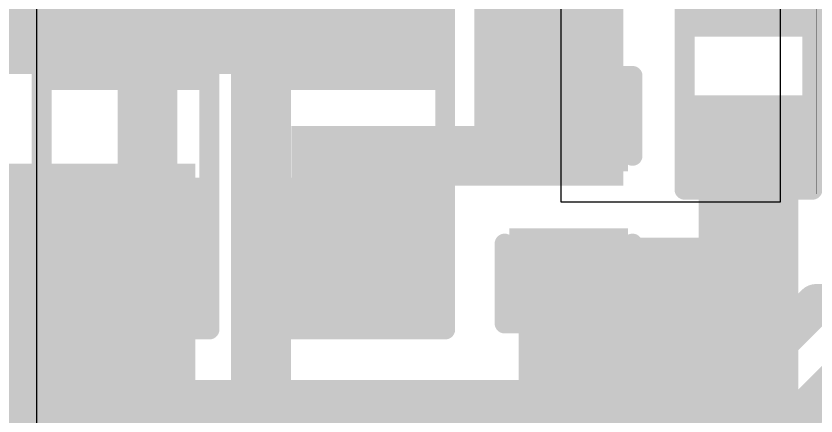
# Model space of a CAD drawing. Header units: inches. Extents: x -3 to 5437, y -3 to 5435.
# Drawn here: x 53.35 to 58.43, y 11.4 to 13.95 of the extents above; entities that cross this region are included whole.
import ezdxf

# ---------------------------------------------------------------- set-up
doc = ezdxf.new("R2010")
doc.units = ezdxf.units.IN
for name, color, linetype in [('Bottom Layer', 5, 'Continuous'), ('Top Layer', 1, 'Continuous'), ('Top Overlay', 2, 'Continuous'), ('Top Paste', 8, 'Continuous'), ('Top Solder', 216, 'Continuous')]:
    doc.layers.add(name, color=color, linetype=linetype)

# ---------------------------------------------------------------- blocks, each defined once
blk = doc.blocks.new('RES_0603_149')
at = {"layer": 'Top Layer'}
for points in [[(-0.381, 0.4445), (-0.381, -0.4445), (-1.143, -0.4445), (-1.143, 0.4445)], [(1.143, 0.4445), (1.143, -0.4445), (0.381, -0.4445), (0.381, 0.4445)]]:
    blk.add_hatch(color=1, dxfattribs=at).paths.add_polyline_path(points)
at = {"layer": 'Top Paste'}
for points in [[(-0.381, 0.4445), (-0.381, -0.4445), (-1.143, -0.4445), (-1.143, 0.4445)], [(1.143, 0.4445), (1.143, -0.4445), (0.381, -0.4445), (0.381, 0.4445)]]:
    blk.add_hatch(color=8, dxfattribs=at).paths.add_polyline_path(points)
at = {"layer": 'Top Solder'}
for points in [[(-0.2794, 0.5461), (-0.2794, -0.5461), (-1.2446, -0.5461), (-1.2446, 0.5461)], [(1.2446, 0.5461), (1.2446, -0.5461), (0.2794, -0.5461), (0.2794, 0.5461)]]:
    blk.add_hatch(color=216, dxfattribs=at).paths.add_polyline_path(points)
at = {"layer": 'Top Overlay'}
for points in [[(1.2446, 0.5334, 0.127, 0.127, 0), (-1.2446, 0.5334, 0.127, 0.127, 0)], [(-1.2446, -0.5334, 0.127, 0.127, 0), (-1.2446, 0.5334, 0.127, 0.127, 0)], [(1.2446, -0.5334, 0.127, 0.127, 0), (1.2446, 0.5334, 0.127, 0.127, 0)], [(1.2446, -0.5334, 0.127, 0.127, 0), (-1.2446, -0.5334, 0.127, 0.127, 0)]]:
    blk.add_lwpolyline(points, format="xyseb", dxfattribs=at)
for points in [[(-1.27635, 0.5334, 0.0635, 0.0635, 1), (-1.21285, 0.5334, 0.0635, 0.0635, 1)], [(-1.27635, 0.5334, 0.0635, 0.0635, 1), (-1.21285, 0.5334, 0.0635, 0.0635, 1)], [(1.21285, 0.5334, 0.0635, 0.0635, 1), (1.27635, 0.5334, 0.0635, 0.0635, 1)], [(1.21285, 0.5334, 0.0635, 0.0635, 1), (1.27635, 0.5334, 0.0635, 0.0635, 1)], [(-1.27635, -0.5334, 0.0635, 0.0635, 1), (-1.21285, -0.5334, 0.0635, 0.0635, 1)], [(-1.27635, -0.5334, 0.0635, 0.0635, 1), (-1.21285, -0.5334, 0.0635, 0.0635, 1)], [(1.21285, -0.5334, 0.0635, 0.0635, 1), (1.27635, -0.5334, 0.0635, 0.0635, 1)], [(1.21285, -0.5334, 0.0635, 0.0635, 1), (1.27635, -0.5334, 0.0635, 0.0635, 1)]]:
    blk.add_lwpolyline(points, format="xyseb", close=True, dxfattribs=at)
blk = doc.blocks.new('RES_0603_150')
at = {"layer": 'Top Layer'}
for points in [[(-0.381, 0.4445), (-0.381, -0.4445), (-1.143, -0.4445), (-1.143, 0.4445)], [(1.143, 0.4445), (1.143, -0.4445), (0.381, -0.4445), (0.381, 0.4445)]]:
    blk.add_hatch(color=1, dxfattribs=at).paths.add_polyline_path(points)
at = {"layer": 'Top Paste'}
for points in [[(-0.381, 0.4445), (-0.381, -0.4445), (-1.143, -0.4445), (-1.143, 0.4445)], [(1.143, 0.4445), (1.143, -0.4445), (0.381, -0.4445), (0.381, 0.4445)]]:
    blk.add_hatch(color=8, dxfattribs=at).paths.add_polyline_path(points)
at = {"layer": 'Top Solder'}
for points in [[(-0.2794, 0.5461), (-0.2794, -0.5461), (-1.2446, -0.5461), (-1.2446, 0.5461)], [(1.2446, 0.5461), (1.2446, -0.5461), (0.2794, -0.5461), (0.2794, 0.5461)]]:
    blk.add_hatch(color=216, dxfattribs=at).paths.add_polyline_path(points)
at = {"layer": 'Top Overlay'}
for points in [[(-1.2446, -0.5334, 0.127, 0.127, 0), (-1.2446, 0.5334, 0.127, 0.127, 0)], [(1.2446, 0.5334, 0.127, 0.127, 0), (-1.2446, 0.5334, 0.127, 0.127, 0)], [(1.2446, -0.5334, 0.127, 0.127, 0), (1.2446, 0.5334, 0.127, 0.127, 0)], [(1.2446, -0.5334, 0.127, 0.127, 0), (-1.2446, -0.5334, 0.127, 0.127, 0)]]:
    blk.add_lwpolyline(points, format="xyseb", dxfattribs=at)
for points in [[(-1.27635, 0.5334, 0.0635, 0.0635, 1), (-1.21285, 0.5334, 0.0635, 0.0635, 1)], [(-1.27635, 0.5334, 0.0635, 0.0635, 1), (-1.21285, 0.5334, 0.0635, 0.0635, 1)], [(1.21285, 0.5334, 0.0635, 0.0635, 1), (1.27635, 0.5334, 0.0635, 0.0635, 1)], [(1.21285, 0.5334, 0.0635, 0.0635, 1), (1.27635, 0.5334, 0.0635, 0.0635, 1)], [(-1.27635, -0.5334, 0.0635, 0.0635, 1), (-1.21285, -0.5334, 0.0635, 0.0635, 1)], [(-1.27635, -0.5334, 0.0635, 0.0635, 1), (-1.21285, -0.5334, 0.0635, 0.0635, 1)], [(1.21285, -0.5334, 0.0635, 0.0635, 1), (1.27635, -0.5334, 0.0635, 0.0635, 1)], [(1.21285, -0.5334, 0.0635, 0.0635, 1), (1.27635, -0.5334, 0.0635, 0.0635, 1)]]:
    blk.add_lwpolyline(points, format="xyseb", close=True, dxfattribs=at)
blk = doc.blocks.new('C__0402_156')
at = {"layer": 'Top Layer'}
for points in [[(-0.6985, -0.3175), (-0.6985, 0.3175), (-0.2413, 0.3175), (-0.2413, -0.3175)], [(0.2413, -0.3175), (0.2413, 0.3175), (0.6985, 0.3175), (0.6985, -0.3175)]]:
    blk.add_hatch(color=1, dxfattribs=at).paths.add_polyline_path(points)
at = {"layer": 'Top Paste'}
for points in [[(-0.6985, -0.3175), (-0.6985, 0.3175), (-0.2413, 0.3175), (-0.2413, -0.3175)], [(0.2413, -0.3175), (0.2413, 0.3175), (0.6985, 0.3175), (0.6985, -0.3175)]]:
    blk.add_hatch(color=8, dxfattribs=at).paths.add_polyline_path(points)
at = {"layer": 'Top Solder'}
for points in [[(-0.7585, -0.3775), (-0.7585, 0.3775), (-0.1813, 0.3775), (-0.1813, -0.3775)], [(0.1813, -0.3775), (0.1813, 0.3775), (0.7585, 0.3775), (0.7585, -0.3775)]]:
    blk.add_hatch(color=216, dxfattribs=at).paths.add_polyline_path(points)
at = {"layer": 'Top Overlay'}
for points in [[(-0.7874, 0.4064, 0.127, 0.127, 0), (-0.2794, 0.4064, 0.127, 0.127, 0)], [(-0.7874, 0.4064, 0.127, 0.127, 0), (-0.7874, -0.4064, 0.127, 0.127, 0)], [(0.2794, 0.4064, 0.127, 0.127, 0), (0.7874, 0.4064, 0.127, 0.127, 0)], [(0.7874, 0.4064, 0.127, 0.127, 0), (0.7874, -0.4064, 0.127, 0.127, 0)], [(-0.7874, -0.4064, 0.127, 0.127, 0), (-0.2794, -0.4064, 0.127, 0.127, 0)], [(0.2794, -0.4064, 0.127, 0.127, 0), (0.7874, -0.4064, 0.127, 0.127, 0)]]:
    blk.add_lwpolyline(points, format="xyseb", dxfattribs=at)
for points in [[(-0.8191, 0.4064, 0.0635, 0.0635, 1), (-0.7556, 0.4064, 0.0635, 0.0635, 1)], [(-0.8191, 0.4064, 0.0635, 0.0635, 1), (-0.7556, 0.4064, 0.0635, 0.0635, 1)], [(-0.3111, 0.4064, 0.0635, 0.0635, 1), (-0.2477, 0.4064, 0.0635, 0.0635, 1)], [(0.2477, 0.4064, 0.0635, 0.0635, 1), (0.3111, 0.4064, 0.0635, 0.0635, 1)], [(0.7556, 0.4064, 0.0635, 0.0635, 1), (0.8191, 0.4064, 0.0635, 0.0635, 1)], [(0.7556, 0.4064, 0.0635, 0.0635, 1), (0.8191, 0.4064, 0.0635, 0.0635, 1)], [(-0.8191, -0.4064, 0.0635, 0.0635, 1), (-0.7556, -0.4064, 0.0635, 0.0635, 1)], [(-0.8191, -0.4064, 0.0635, 0.0635, 1), (-0.7556, -0.4064, 0.0635, 0.0635, 1)], [(-0.3111, -0.4064, 0.0635, 0.0635, 1), (-0.2477, -0.4064, 0.0635, 0.0635, 1)], [(0.2477, -0.4064, 0.0635, 0.0635, 1), (0.3111, -0.4064, 0.0635, 0.0635, 1)], [(0.7556, -0.4064, 0.0635, 0.0635, 1), (0.8191, -0.4064, 0.0635, 0.0635, 1)], [(0.7556, -0.4064, 0.0635, 0.0635, 1), (0.8191, -0.4064, 0.0635, 0.0635, 1)]]:
    blk.add_lwpolyline(points, format="xyseb", close=True, dxfattribs=at)
blk = doc.blocks.new('R___0402_182')
at = {"layer": 'Top Layer'}
for points in [[(-0.6985, -0.3175), (-0.6985, 0.3175), (-0.2413, 0.3175), (-0.2413, -0.3175)], [(0.2413, -0.3175), (0.2413, 0.3175), (0.6985, 0.3175), (0.6985, -0.3175)]]:
    blk.add_hatch(color=1, dxfattribs=at).paths.add_polyline_path(points)
at = {"layer": 'Top Paste'}
for points in [[(-0.6985, -0.3175), (-0.6985, 0.3175), (-0.2413, 0.3175), (-0.2413, -0.3175)], [(0.2413, -0.3175), (0.2413, 0.3175), (0.6985, 0.3175), (0.6985, -0.3175)]]:
    blk.add_hatch(color=8, dxfattribs=at).paths.add_polyline_path(points)
at = {"layer": 'Top Solder'}
for points in [[(-0.7535, -0.3725), (-0.7535, 0.3725), (-0.1863, 0.3725), (-0.1863, -0.3725)], [(0.1863, -0.3725), (0.1863, 0.3725), (0.7535, 0.3725), (0.7535, -0.3725)]]:
    blk.add_hatch(color=216, dxfattribs=at).paths.add_polyline_path(points)
at = {"layer": 'Top Overlay'}
for points in [[(-0.7874, 0.4064, 0.127, 0.127, 0), (-0.7874, -0.4064, 0.127, 0.127, 0)], [(-0.7874, 0.4064, 0.127, 0.127, 0), (0.7874, 0.4064, 0.127, 0.127, 0)], [(0.7874, 0.4064, 0.127, 0.127, 0), (0.7874, -0.4064, 0.127, 0.127, 0)], [(-0.7874, -0.4064, 0.127, 0.127, 0), (0.7874, -0.4064, 0.127, 0.127, 0)], [(-0.8128, -0.4318, 0.00323, 0.00323, 0), (0.8128, -0.4318, 0.00323, 0.00323, 0)]]:
    blk.add_lwpolyline(points, format="xyseb", dxfattribs=at)
for points in [[(-0.8191, 0.4064, 0.0635, 0.0635, 1), (-0.7556, 0.4064, 0.0635, 0.0635, 1)], [(-0.8191, 0.4064, 0.0635, 0.0635, 1), (-0.7556, 0.4064, 0.0635, 0.0635, 1)], [(0.7556, 0.4064, 0.0635, 0.0635, 1), (0.8191, 0.4064, 0.0635, 0.0635, 1)], [(0.7556, 0.4064, 0.0635, 0.0635, 1), (0.8191, 0.4064, 0.0635, 0.0635, 1)], [(-0.8191, -0.4064, 0.0635, 0.0635, 1), (-0.7556, -0.4064, 0.0635, 0.0635, 1)], [(-0.8191, -0.4064, 0.0635, 0.0635, 1), (-0.7556, -0.4064, 0.0635, 0.0635, 1)], [(0.7556, -0.4064, 0.0635, 0.0635, 1), (0.8191, -0.4064, 0.0635, 0.0635, 1)], [(0.7556, -0.4064, 0.0635, 0.0635, 1), (0.8191, -0.4064, 0.0635, 0.0635, 1)], [(-0.8136, -0.4318, 0.00161, 0.00161, 1), (-0.812, -0.4318, 0.00161, 0.00161, 1)], [(0.812, -0.4318, 0.00161, 0.00161, 1), (0.8136, -0.4318, 0.00161, 0.00161, 1)]]:
    blk.add_lwpolyline(points, format="xyseb", close=True, dxfattribs=at)

msp = doc.modelspace()

# ---------------------------------------------------------------- hatches: boundary and pattern name
at = {"layer": 'Top Layer'}
for points in [[(55.2894, 13.5807), (55.7248, 13.5807), (55.7248, 16.5939), (55.2894, 16.5939)], [(56.9288, 12.8695), (57.2088, 12.8695), (57.2088, 16.0039), (56.9288, 16.0039)], [(57.6748, 13.8728), (59.8995, 13.8728), (59.8995, 14.7745), (57.6748, 14.7745)], [(52.2571, 13.5807), (55.7248, 13.5807), (55.7248, 14.3427), (52.2571, 14.3427)], [(56.2629, 12.8695), (57.2088, 12.8695), (57.2088, 14.1863), (56.2629, 14.1863)], [(57.6875, 12.0821), (58.3225, 12.0821), (58.3225, 13.3902), (57.6875, 13.3902)], [(55.0989, 12.0567), (55.9879, 12.0567), (55.9879, 13.2505), (55.0989, 13.2505)], [(55.0989, 12.8695), (57.0688, 12.8695), (57.0688, 13.2505), (55.0989, 13.2505)], [(49.7806, 4.0159), (54.4893, 4.0159), (54.4893, 13.0104), (49.7806, 13.0104)], [(56.5437, 11.0499), (58.3225, 11.0499), (58.3225, 12.5393), (56.5437, 12.5393)], [(53.8192, 4.0159), (58.315, 4.0159), (58.315, 11.6341), (53.8192, 11.6341)]]:
    msp.add_hatch(color=1, dxfattribs=at).paths.add_polyline_path(points)

# ---------------------------------------------------------------- linework, layer by layer
at = {"layer": 'Bottom Layer'}
for p, q in [((58.2052, 18.2299), (58.2052, 12.7641)), ((53.4799, 15.8782), (53.4799, 11.3547)), ((56.8148, 12.7641), (56.8148, 14.1451)), ((58.2052, 12.7641), (56.8148, 12.7641))]:
    msp.add_line(p, q, dxfattribs=at)
for points in [[(54.1845, 10.6119, 0.381, 0.381, 0), (54.1845, 16.2739, 0.381, 0.381, 0)], [(54.9065, 10.3017, 0.381, 0.381, 0), (54.9065, 14.4176, 0.381, 0.381, 0)], [(50.7464, 4.4284, 0.254, 0.254, 0), (58.4346, 12.1167, 0.254, 0.254, 0)], [(58.4346, 12.1167, 0.254, 0.254, 0), (98.0417, 12.1167, 0.254, 0.254, 0)], [(50.9252, 3.9966, 0.254, 0.254, 0), (58.6135, 11.6849, 0.254, 0.254, 0)]]:
    msp.add_lwpolyline(points, format="xyseb", dxfattribs=at)
msp.add_lwpolyline([(58.3711, 12.1167, 0.127, 0.127, 1), (58.4981, 12.1167, 0.127, 0.127, 1)], format="xyseb", close=True, dxfattribs=at)
msp.add_lwpolyline([(58.3711, 12.1167, 0.127, 0.127, 1), (58.4981, 12.1167, 0.127, 0.127, 1)], format="xyseb", close=True, dxfattribs=at)
at = {"layer": 'Top Layer'}
for points in [[(58.005, 12.4879, 0.381, 0.381, 0), (58.005, 13.1616, 0.381, 0.381, 0)], [(57.8278, 12.3107, 0.381, 0.381, 0), (58.005, 12.4879, 0.381, 0.381, 0)], [(56.8612, 12.3107, 0.381, 0.381, 0), (57.8278, 12.3107, 0.381, 0.381, 0)]]:
    msp.add_lwpolyline(points, format="xyseb", dxfattribs=at)
for points in [[(57.9097, 13.1616, 0.1905, 0.1905, 1), (58.1002, 13.1616, 0.1905, 0.1905, 1)], [(57.9097, 12.4879, 0.1905, 0.1905, 1), (58.1002, 12.4879, 0.1905, 0.1905, 1)], [(57.9097, 12.4879, 0.1905, 0.1905, 1), (58.1002, 12.4879, 0.1905, 0.1905, 1)], [(56.7659, 12.3107, 0.1905, 0.1905, 1), (56.9564, 12.3107, 0.1905, 0.1905, 1)], [(57.7325, 12.3107, 0.1905, 0.1905, 1), (57.923, 12.3107, 0.1905, 0.1905, 1)], [(57.7325, 12.3107, 0.1905, 0.1905, 1), (57.923, 12.3107, 0.1905, 0.1905, 1)]]:
    msp.add_lwpolyline(points, format="xyseb", close=True, dxfattribs=at)

# ---------------------------------------------------------------- block references
for name, p, rotation in [('RES_0603_149', (54.0448, 13.1997), 270), ('RES_0603_150', (55.5434, 13.1997), 270), ('R___0402_182', (58.005, 13.6315), 90), ('C__0402_156', (56.8612, 12.7806), 90)]:
    msp.add_blockref(name, p, dxfattribs=dict(rotation=rotation))

doc.saveas('drawing.dxf')
